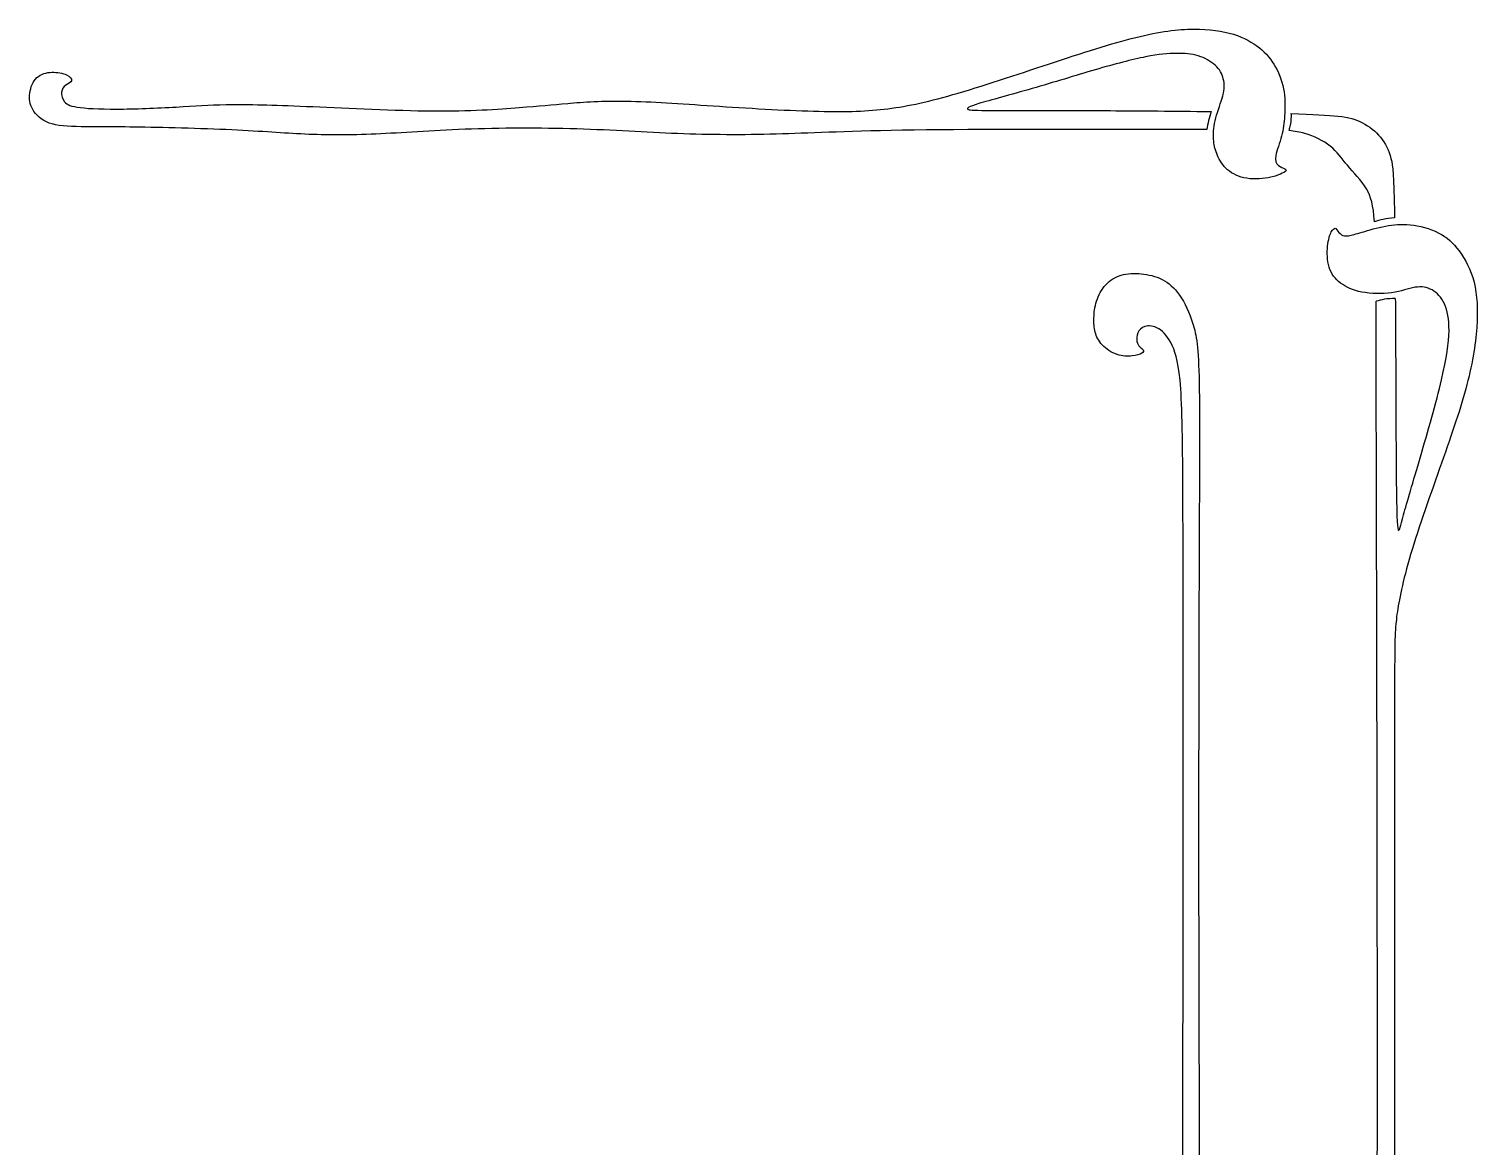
# Model space of a CAD drawing. Header units: centimetres. Extents: x -27.5 to 25.2, y -4.3 to 33.6.
# Drawn here: x 13.86 to 24.85, y 25.17 to 33.64 of the extents above; entities that cross this region are included whole.
import ezdxf

# ---------------------------------------------------------------- set-up
doc = ezdxf.new("R2010")
doc.units = ezdxf.units.CM
doc.header["$MEASUREMENT"] = 0
doc.layers.add('Layer 1', color=7, linetype='Continuous')

msp = doc.modelspace()

# ---------------------------------------------------------------- linework, layer by layer
at = {"layer": 'Layer 1'}
for points, knots in [([(22.791, 32.879), (22.658, 32.879), (22.495, 32.879), (22.294, 32.879), (22.294, 32.879), (21.797, 32.88), (21.064, 32.882), (20.571, 32.875), (20.571, 32.875), (20.078, 32.868), (19.825, 32.853), (19.573, 32.846), (19.573, 32.846), (19.321, 32.838), (19.069, 32.838), (18.824, 32.847), (18.824, 32.847), (18.579, 32.855), (18.34, 32.873), (18.066, 32.882), (18.066, 32.882), (17.791, 32.891), (17.481, 32.892), (17.216, 32.883), (17.216, 32.883), (16.95, 32.875), (16.73, 32.856), (16.529, 32.847), (16.529, 32.847), (16.328, 32.837), (16.147, 32.836), (15.982, 32.843), (15.982, 32.843), (15.817, 32.849), (15.667, 32.863), (15.442, 32.875), (15.442, 32.875), (15.216, 32.886), (14.915, 32.894), (14.701, 32.897), (14.701, 32.897), (14.486, 32.901), (14.359, 32.9), (14.256, 32.901), (14.256, 32.901), (14.153, 32.903), (14.074, 32.907), (14.014, 32.929), (14.014, 32.929), (13.954, 32.951), (13.912, 32.992), (13.889, 33.032), (13.889, 33.032), (13.866, 33.073), (13.861, 33.113), (13.867, 33.156), (13.867, 33.156), (13.873, 33.199), (13.89, 33.245), (13.92, 33.273), (13.92, 33.273), (13.95, 33.301), (13.992, 33.312), (14.034, 33.314), (14.034, 33.314), (14.076, 33.315), (14.117, 33.307), (14.145, 33.294), (14.145, 33.294), (14.173, 33.281), (14.187, 33.263), (14.183, 33.25), (14.183, 33.25), (14.179, 33.236), (14.157, 33.228), (14.14, 33.216), (14.14, 33.216), (14.123, 33.203), (14.11, 33.186), (14.108, 33.163), (14.108, 33.163), (14.105, 33.139), (14.112, 33.11), (14.131, 33.089), (14.131, 33.089), (14.15, 33.068), (14.18, 33.054), (14.251, 33.046), (14.251, 33.046), (14.323, 33.037), (14.435, 33.033), (14.577, 33.035), (14.577, 33.035), (14.72, 33.037), (14.893, 33.045), (15.029, 33.053), (15.029, 33.053), (15.165, 33.061), (15.264, 33.068), (15.409, 33.069), (15.409, 33.069), (15.553, 33.07), (15.743, 33.065), (16.014, 33.053), (16.014, 33.053), (16.284, 33.041), (16.635, 33.023), (16.919, 33.021), (16.919, 33.021), (17.203, 33.019), (17.42, 33.033), (17.576, 33.046), (17.576, 33.046), (17.732, 33.058), (17.826, 33.068), (17.945, 33.078), (17.945, 33.078), (18.064, 33.088), (18.209, 33.098), (18.392, 33.095), (18.392, 33.095), (18.575, 33.092), (18.796, 33.076), (19.049, 33.059), (19.049, 33.059), (19.303, 33.042), (19.588, 33.025), (19.809, 33.019), (19.809, 33.019), (20.031, 33.012), (20.188, 33.016), (20.344, 33.034), (20.344, 33.034), (20.5, 33.052), (20.653, 33.083), (20.866, 33.144), (20.866, 33.144), (21.078, 33.205), (21.349, 33.296), (21.597, 33.378), (21.597, 33.378), (21.845, 33.46), (22.071, 33.533), (22.252, 33.578), (22.252, 33.578), (22.434, 33.623), (22.571, 33.64), (22.69, 33.641), (22.69, 33.641), (22.81, 33.642), (22.911, 33.627), (22.993, 33.602), (22.993, 33.602), (23.075, 33.576), (23.137, 33.541), (23.189, 33.499), (23.189, 33.499), (23.24, 33.458), (23.281, 33.41), (23.312, 33.353), (23.312, 33.353), (23.344, 33.296), (23.366, 33.229), (23.376, 33.165), (23.376, 33.165), (23.386, 33.1), (23.384, 33.037), (23.38, 32.983), (23.38, 32.983), (23.377, 32.928), (23.372, 32.882), (23.358, 32.83), (23.358, 32.83), (23.344, 32.779), (23.32, 32.722), (23.314, 32.683), (23.314, 32.683), (23.307, 32.643), (23.317, 32.621), (23.333, 32.607), (23.333, 32.607), (23.349, 32.594), (23.37, 32.589), (23.382, 32.582), (23.382, 32.582), (23.395, 32.575), (23.399, 32.567), (23.374, 32.553), (23.374, 32.553), (23.349, 32.539), (23.294, 32.519), (23.233, 32.51), (23.233, 32.51), (23.173, 32.501), (23.106, 32.503), (23.051, 32.519), (23.051, 32.519), (22.997, 32.535), (22.954, 32.565), (22.923, 32.6), (22.923, 32.6), (22.893, 32.635), (22.873, 32.674), (22.861, 32.711), (22.861, 32.711), (22.848, 32.747), (22.842, 32.781), (22.841, 32.822), (22.841, 32.822), (22.84, 32.862), (22.844, 32.911), (22.859, 32.967), (22.859, 32.967), (22.873, 33.022), (22.899, 33.085), (22.912, 33.136), (22.912, 33.136), (22.925, 33.187), (22.926, 33.226), (22.916, 33.264), (22.916, 33.264), (22.907, 33.301), (22.887, 33.337), (22.854, 33.367), (22.854, 33.367), (22.821, 33.397), (22.775, 33.423), (22.726, 33.438), (22.726, 33.438), (22.676, 33.453), (22.623, 33.458), (22.561, 33.457), (22.561, 33.457), (22.498, 33.457), (22.428, 33.451), (22.327, 33.431), (22.327, 33.431), (22.225, 33.41), (22.094, 33.376), (21.945, 33.333), (21.945, 33.333), (21.796, 33.289), (21.629, 33.237), (21.466, 33.19), (21.466, 33.19), (21.303, 33.143), (21.145, 33.101), (21.062, 33.076), (21.062, 33.076), (20.98, 33.051), (20.974, 33.041), (20.977, 33.035), (20.977, 33.035), (20.981, 33.029), (20.994, 33.026), (21.085, 33.025), (21.085, 33.025), (21.176, 33.023), (21.345, 33.023), (21.496, 33.023), (21.496, 33.023), (21.646, 33.023), (21.779, 33.023), (21.981, 33.023), (21.981, 33.023), (22.183, 33.022), (22.455, 33.021), (22.716, 33.017), (22.716, 33.017), (22.752, 33.017), (22.788, 33.016), (22.823, 33.015)], [0, 0, 0, 0, 0.014493, 0.014493, 0.014493, 0.014493, 0.028986, 0.028986, 0.028986, 0.028986, 0.043478, 0.043478, 0.043478, 0.043478, 0.057971, 0.057971, 0.057971, 0.057971, 0.072464, 0.072464, 0.072464, 0.072464, 0.086957, 0.086957, 0.086957, 0.086957, 0.101449, 0.101449, 0.101449, 0.101449, 0.115942, 0.115942, 0.115942, 0.115942, 0.130435, 0.130435, 0.130435, 0.130435, 0.144928, 0.144928, 0.144928, 0.144928, 0.15942, 0.15942, 0.15942, 0.15942, 0.173913, 0.173913, 0.173913, 0.173913, 0.188406, 0.188406, 0.188406, 0.188406, 0.202899, 0.202899, 0.202899, 0.202899, 0.217391, 0.217391, 0.217391, 0.217391, 0.231884, 0.231884, 0.231884, 0.231884, 0.246377, 0.246377, 0.246377, 0.246377, 0.26087, 0.26087, 0.26087, 0.26087, 0.275362, 0.275362, 0.275362, 0.275362, 0.289855, 0.289855, 0.289855, 0.289855, 0.304348, 0.304348, 0.304348, 0.304348, 0.318841, 0.318841, 0.318841, 0.318841, 0.333333, 0.333333, 0.333333, 0.333333, 0.347826, 0.347826, 0.347826, 0.347826, 0.362319, 0.362319, 0.362319, 0.362319, 0.376812, 0.376812, 0.376812, 0.376812, 0.391304, 0.391304, 0.391304, 0.391304, 0.405797, 0.405797, 0.405797, 0.405797, 0.42029, 0.42029, 0.42029, 0.42029, 0.434783, 0.434783, 0.434783, 0.434783, 0.449275, 0.449275, 0.449275, 0.449275, 0.463768, 0.463768, 0.463768, 0.463768, 0.478261, 0.478261, 0.478261, 0.478261, 0.492754, 0.492754, 0.492754, 0.492754, 0.507246, 0.507246, 0.507246, 0.507246, 0.521739, 0.521739, 0.521739, 0.521739, 0.536232, 0.536232, 0.536232, 0.536232, 0.550725, 0.550725, 0.550725, 0.550725, 0.565217, 0.565217, 0.565217, 0.565217, 0.57971, 0.57971, 0.57971, 0.57971, 0.594203, 0.594203, 0.594203, 0.594203, 0.608696, 0.608696, 0.608696, 0.608696, 0.623188, 0.623188, 0.623188, 0.623188, 0.637681, 0.637681, 0.637681, 0.637681, 0.652174, 0.652174, 0.652174, 0.652174, 0.666667, 0.666667, 0.666667, 0.666667, 0.681159, 0.681159, 0.681159, 0.681159, 0.695652, 0.695652, 0.695652, 0.695652, 0.710145, 0.710145, 0.710145, 0.710145, 0.724638, 0.724638, 0.724638, 0.724638, 0.73913, 0.73913, 0.73913, 0.73913, 0.753623, 0.753623, 0.753623, 0.753623, 0.768116, 0.768116, 0.768116, 0.768116, 0.782609, 0.782609, 0.782609, 0.782609, 0.797101, 0.797101, 0.797101, 0.797101, 0.811594, 0.811594, 0.811594, 0.811594, 0.826087, 0.826087, 0.826087, 0.826087, 0.84058, 0.84058, 0.84058, 0.84058, 0.855072, 0.855072, 0.855072, 0.855072, 0.869565, 0.869565, 0.869565, 0.869565, 0.884058, 0.884058, 0.884058, 0.884058, 0.898551, 0.898551, 0.898551, 0.898551, 0.913043, 0.913043, 0.913043, 0.913043, 0.927536, 0.927536, 0.927536, 0.927536, 0.942029, 0.942029, 0.942029, 0.942029, 0.956522, 0.956522, 0.956522, 0.956522, 0.971014, 0.971014, 0.971014, 0.971014, 1, 1, 1, 1]), ([(22.823, 33.015), (22.816, 32.993), (22.809, 32.97), (22.804, 32.947), (22.804, 32.947), (22.799, 32.925), (22.795, 32.902), (22.791, 32.879)], [0, 0, 0, 0, 0.333333, 0.333333, 0.333333, 0.333333, 1, 1, 1, 1]), ([(23.429, 33), (23.429, 32.984), (23.43, 32.968), (23.428, 32.951), (23.428, 32.951), (23.427, 32.934), (23.423, 32.915), (23.42, 32.902), (23.42, 32.902), (23.417, 32.888), (23.415, 32.879), (23.412, 32.871)], [0, 0, 0, 0, 0.25, 0.25, 0.25, 0.25, 0.5, 0.5, 0.5, 0.5, 1, 1, 1, 1]), ([(23.429, 33), (23.598, 32.995), (23.706, 32.99), (23.785, 32.981), (23.785, 32.981), (23.868, 32.972), (23.921, 32.957), (23.971, 32.93), (23.971, 32.93), (24.022, 32.904), (24.071, 32.867), (24.108, 32.821), (24.108, 32.821), (24.145, 32.776), (24.172, 32.722), (24.187, 32.661), (24.187, 32.661), (24.203, 32.601), (24.208, 32.533), (24.213, 32.256), (24.213, 32.256), (24.213, 32.241), (24.213, 32.225), (24.213, 32.209)], [0, 0, 0, 0, 0.142857, 0.142857, 0.142857, 0.142857, 0.285714, 0.285714, 0.285714, 0.285714, 0.428571, 0.428571, 0.428571, 0.428571, 0.571429, 0.571429, 0.571429, 0.571429, 0.714286, 0.714286, 0.714286, 0.714286, 1, 1, 1, 1]), ([(24.062, 32.18), (24.053, 32.307), (24.035, 32.371), (24.001, 32.429), (24.001, 32.429), (23.962, 32.494), (23.903, 32.554), (23.857, 32.608), (23.857, 32.608), (23.811, 32.662), (23.778, 32.711), (23.727, 32.753), (23.727, 32.753), (23.675, 32.795), (23.604, 32.83), (23.533, 32.85), (23.533, 32.85), (23.497, 32.86), (23.46, 32.867), (23.412, 32.871)], [0, 0, 0, 0, 0.166667, 0.166667, 0.166667, 0.166667, 0.333333, 0.333333, 0.333333, 0.333333, 0.5, 0.5, 0.5, 0.5, 0.666667, 0.666667, 0.666667, 0.666667, 1, 1, 1, 1]), ([(24.213, 32.209), (24.183, 32.206), (24.153, 32.203), (24.128, 32.198), (24.128, 32.198), (24.103, 32.193), (24.082, 32.187), (24.062, 32.18)], [0, 0, 0, 0, 0.333333, 0.333333, 0.333333, 0.333333, 1, 1, 1, 1]), ([(24.22, 31.598), (24.221, 31.423), (24.222, 31.24), (24.223, 31.067), (24.223, 31.067), (24.225, 30.638), (24.225, 30.267), (24.229, 30.068), (24.229, 30.068), (24.232, 29.868), (24.239, 29.84), (24.245, 29.839), (24.245, 29.839), (24.252, 29.839), (24.257, 29.866), (24.282, 29.958), (24.282, 29.958), (24.308, 30.05), (24.355, 30.207), (24.41, 30.397), (24.41, 30.397), (24.466, 30.588), (24.531, 30.812), (24.57, 30.981), (24.57, 30.981), (24.61, 31.15), (24.626, 31.263), (24.627, 31.353), (24.627, 31.353), (24.628, 31.442), (24.614, 31.508), (24.592, 31.558), (24.592, 31.558), (24.569, 31.608), (24.537, 31.642), (24.499, 31.663), (24.499, 31.663), (24.462, 31.684), (24.419, 31.691), (24.37, 31.683), (24.37, 31.683), (24.32, 31.675), (24.264, 31.651), (24.192, 31.641), (24.192, 31.641), (24.121, 31.631), (24.035, 31.634), (23.966, 31.647), (23.966, 31.647), (23.898, 31.66), (23.846, 31.684), (23.805, 31.715), (23.805, 31.715), (23.764, 31.746), (23.734, 31.786), (23.718, 31.836), (23.718, 31.836), (23.703, 31.886), (23.702, 31.947), (23.707, 31.996), (23.707, 31.996), (23.712, 32.045), (23.723, 32.082), (23.734, 32.103), (23.734, 32.103), (23.746, 32.124), (23.758, 32.13), (23.764, 32.131), (23.764, 32.131), (23.77, 32.132), (23.77, 32.129), (23.777, 32.118), (23.777, 32.118), (23.783, 32.108), (23.797, 32.091), (23.811, 32.082), (23.811, 32.082), (23.826, 32.072), (23.842, 32.07), (23.866, 32.074), (23.866, 32.074), (23.89, 32.078), (23.921, 32.088), (23.969, 32.102), (23.969, 32.102), (24.018, 32.116), (24.084, 32.135), (24.145, 32.147), (24.145, 32.147), (24.207, 32.159), (24.265, 32.165), (24.333, 32.157), (24.333, 32.157), (24.402, 32.15), (24.482, 32.129), (24.546, 32.096), (24.546, 32.096), (24.61, 32.064), (24.659, 32.02), (24.704, 31.959), (24.704, 31.959), (24.75, 31.897), (24.792, 31.817), (24.817, 31.721), (24.817, 31.721), (24.841, 31.625), (24.847, 31.513), (24.837, 31.379), (24.837, 31.379), (24.828, 31.245), (24.802, 31.089), (24.754, 30.912), (24.754, 30.912), (24.706, 30.735), (24.636, 30.537), (24.555, 30.308), (24.555, 30.308), (24.474, 30.078), (24.383, 29.817), (24.325, 29.619), (24.325, 29.619), (24.268, 29.421), (24.243, 29.286), (24.23, 29.184), (24.23, 29.184), (24.217, 29.082), (24.215, 29.013), (24.214, 28.615), (24.214, 28.615), (24.213, 28.217), (24.213, 27.49), (24.214, 26.652), (24.214, 26.652), (24.214, 25.814), (24.215, 24.865), (24.216, 24.091), (24.216, 24.091), (24.216, 23.317), (24.216, 22.718), (24.216, 22.404), (24.216, 22.404), (24.216, 22.089), (24.216, 22.057), (24.196, 22.007), (24.196, 22.007), (24.177, 21.956), (24.137, 21.886), (24.065, 21.812), (24.065, 21.812), (23.993, 21.738), (23.888, 21.659), (23.804, 21.588), (23.804, 21.588), (23.721, 21.517), (23.659, 21.455), (23.618, 21.394), (23.618, 21.394), (23.576, 21.333), (23.555, 21.275), (23.546, 21.222), (23.546, 21.222), (23.537, 21.169), (23.54, 21.121), (23.547, 21.082), (23.547, 21.082), (23.555, 21.042), (23.567, 21.011), (23.588, 20.986), (23.588, 20.986), (23.61, 20.961), (23.64, 20.943), (23.673, 20.921), (23.673, 20.921), (23.707, 20.899), (23.743, 20.872), (23.768, 20.843), (23.768, 20.843), (23.794, 20.813), (23.808, 20.779), (23.813, 20.745), (23.813, 20.745), (23.819, 20.711), (23.816, 20.675), (23.804, 20.645), (23.804, 20.645), (23.793, 20.615), (23.772, 20.589), (23.748, 20.573), (23.748, 20.573), (23.724, 20.557), (23.695, 20.55), (23.679, 20.548), (23.679, 20.548), (23.663, 20.546), (23.659, 20.549), (23.66, 20.555), (23.66, 20.555), (23.661, 20.56), (23.667, 20.568), (23.67, 20.58), (23.67, 20.58), (23.672, 20.591), (23.671, 20.607), (23.665, 20.621), (23.665, 20.621), (23.659, 20.635), (23.648, 20.648), (23.625, 20.663), (23.625, 20.663), (23.601, 20.678), (23.566, 20.696), (23.537, 20.716), (23.537, 20.716), (23.508, 20.737), (23.486, 20.761), (23.471, 20.788), (23.471, 20.788), (23.455, 20.814), (23.446, 20.842), (23.439, 20.864), (23.439, 20.864), (23.432, 20.886), (23.427, 20.901), (23.42, 20.907), (23.42, 20.907), (23.413, 20.914), (23.405, 20.912), (23.399, 20.903), (23.399, 20.903), (23.392, 20.894), (23.387, 20.878), (23.38, 20.856), (23.38, 20.856), (23.372, 20.834), (23.362, 20.807), (23.347, 20.783), (23.347, 20.783), (23.332, 20.759), (23.311, 20.739), (23.287, 20.721), (23.287, 20.721), (23.262, 20.704), (23.232, 20.688), (23.209, 20.674), (23.209, 20.674), (23.186, 20.659), (23.169, 20.645), (23.161, 20.629), (23.161, 20.629), (23.153, 20.614), (23.154, 20.596), (23.152, 20.585), (23.152, 20.585), (23.151, 20.573), (23.147, 20.567), (23.13, 20.571), (23.13, 20.571), (23.114, 20.575), (23.086, 20.589), (23.061, 20.606), (23.061, 20.606), (23.036, 20.623), (23.015, 20.642), (23.004, 20.663), (23.004, 20.663), (22.994, 20.684), (22.994, 20.708), (22.996, 20.733), (22.996, 20.733), (22.999, 20.758), (23.004, 20.786), (23.018, 20.811), (23.018, 20.811), (23.031, 20.837), (23.054, 20.861), (23.081, 20.884), (23.081, 20.884), (23.109, 20.906), (23.142, 20.926), (23.173, 20.951), (23.173, 20.951), (23.204, 20.976), (23.232, 21.005), (23.251, 21.033), (23.251, 21.033), (23.269, 21.062), (23.277, 21.089), (23.282, 21.119), (23.282, 21.119), (23.287, 21.149), (23.289, 21.183), (23.287, 21.221), (23.287, 21.221), (23.284, 21.26), (23.277, 21.303), (23.266, 21.344), (23.266, 21.344), (23.255, 21.384), (23.24, 21.421), (23.219, 21.46), (23.219, 21.46), (23.2, 21.497), (23.176, 21.534), (23.109, 21.625)], [0, 0, 0, 0, 0.012987, 0.012987, 0.012987, 0.012987, 0.025974, 0.025974, 0.025974, 0.025974, 0.038961, 0.038961, 0.038961, 0.038961, 0.051948, 0.051948, 0.051948, 0.051948, 0.064935, 0.064935, 0.064935, 0.064935, 0.077922, 0.077922, 0.077922, 0.077922, 0.090909, 0.090909, 0.090909, 0.090909, 0.103896, 0.103896, 0.103896, 0.103896, 0.116883, 0.116883, 0.116883, 0.116883, 0.12987, 0.12987, 0.12987, 0.12987, 0.142857, 0.142857, 0.142857, 0.142857, 0.155844, 0.155844, 0.155844, 0.155844, 0.168831, 0.168831, 0.168831, 0.168831, 0.181818, 0.181818, 0.181818, 0.181818, 0.194805, 0.194805, 0.194805, 0.194805, 0.207792, 0.207792, 0.207792, 0.207792, 0.220779, 0.220779, 0.220779, 0.220779, 0.233766, 0.233766, 0.233766, 0.233766, 0.246753, 0.246753, 0.246753, 0.246753, 0.25974, 0.25974, 0.25974, 0.25974, 0.272727, 0.272727, 0.272727, 0.272727, 0.285714, 0.285714, 0.285714, 0.285714, 0.298701, 0.298701, 0.298701, 0.298701, 0.311688, 0.311688, 0.311688, 0.311688, 0.324675, 0.324675, 0.324675, 0.324675, 0.337662, 0.337662, 0.337662, 0.337662, 0.350649, 0.350649, 0.350649, 0.350649, 0.363636, 0.363636, 0.363636, 0.363636, 0.376623, 0.376623, 0.376623, 0.376623, 0.38961, 0.38961, 0.38961, 0.38961, 0.402597, 0.402597, 0.402597, 0.402597, 0.415584, 0.415584, 0.415584, 0.415584, 0.428571, 0.428571, 0.428571, 0.428571, 0.441558, 0.441558, 0.441558, 0.441558, 0.454545, 0.454545, 0.454545, 0.454545, 0.467532, 0.467532, 0.467532, 0.467532, 0.480519, 0.480519, 0.480519, 0.480519, 0.493506, 0.493506, 0.493506, 0.493506, 0.506494, 0.506494, 0.506494, 0.506494, 0.519481, 0.519481, 0.519481, 0.519481, 0.532468, 0.532468, 0.532468, 0.532468, 0.545455, 0.545455, 0.545455, 0.545455, 0.558442, 0.558442, 0.558442, 0.558442, 0.571429, 0.571429, 0.571429, 0.571429, 0.584416, 0.584416, 0.584416, 0.584416, 0.597403, 0.597403, 0.597403, 0.597403, 0.61039, 0.61039, 0.61039, 0.61039, 0.623377, 0.623377, 0.623377, 0.623377, 0.636364, 0.636364, 0.636364, 0.636364, 0.649351, 0.649351, 0.649351, 0.649351, 0.662338, 0.662338, 0.662338, 0.662338, 0.675325, 0.675325, 0.675325, 0.675325, 0.688312, 0.688312, 0.688312, 0.688312, 0.701299, 0.701299, 0.701299, 0.701299, 0.714286, 0.714286, 0.714286, 0.714286, 0.727273, 0.727273, 0.727273, 0.727273, 0.74026, 0.74026, 0.74026, 0.74026, 0.753247, 0.753247, 0.753247, 0.753247, 0.766234, 0.766234, 0.766234, 0.766234, 0.779221, 0.779221, 0.779221, 0.779221, 0.792208, 0.792208, 0.792208, 0.792208, 0.805195, 0.805195, 0.805195, 0.805195, 0.818182, 0.818182, 0.818182, 0.818182, 0.831169, 0.831169, 0.831169, 0.831169, 0.844156, 0.844156, 0.844156, 0.844156, 0.857143, 0.857143, 0.857143, 0.857143, 0.87013, 0.87013, 0.87013, 0.87013, 0.883117, 0.883117, 0.883117, 0.883117, 0.896104, 0.896104, 0.896104, 0.896104, 0.909091, 0.909091, 0.909091, 0.909091, 0.922078, 0.922078, 0.922078, 0.922078, 0.935065, 0.935065, 0.935065, 0.935065, 0.948052, 0.948052, 0.948052, 0.948052, 0.961039, 0.961039, 0.961039, 0.961039, 0.974026, 0.974026, 0.974026, 0.974026, 1, 1, 1, 1]), ([(22.819, 22.009), (22.736, 22.117), (22.694, 22.172), (22.667, 22.215), (22.667, 22.215), (22.64, 22.259), (22.629, 22.291), (22.623, 22.335), (22.623, 22.335), (22.617, 22.379), (22.616, 22.434), (22.615, 22.498), (22.615, 22.498), (22.615, 22.561), (22.615, 22.632), (22.614, 23.084), (22.614, 23.084), (22.613, 23.536), (22.611, 24.37), (22.61, 25.279), (22.61, 25.279), (22.61, 26.187), (22.611, 27.17), (22.611, 27.996), (22.611, 27.996), (22.612, 28.822), (22.612, 29.491), (22.61, 29.968), (22.61, 29.968), (22.609, 30.445), (22.606, 30.73), (22.593, 30.914), (22.593, 30.914), (22.58, 31.097), (22.558, 31.179), (22.529, 31.241), (22.529, 31.241), (22.5, 31.304), (22.463, 31.346), (22.426, 31.369), (22.426, 31.369), (22.388, 31.392), (22.35, 31.395), (22.322, 31.386), (22.322, 31.386), (22.294, 31.378), (22.277, 31.359), (22.268, 31.337), (22.268, 31.337), (22.259, 31.316), (22.258, 31.291), (22.261, 31.273), (22.261, 31.273), (22.265, 31.254), (22.273, 31.241), (22.283, 31.231), (22.283, 31.231), (22.292, 31.222), (22.303, 31.216), (22.308, 31.208), (22.308, 31.208), (22.313, 31.2), (22.312, 31.191), (22.298, 31.183), (22.298, 31.183), (22.284, 31.174), (22.257, 31.166), (22.224, 31.163), (22.224, 31.163), (22.19, 31.159), (22.151, 31.16), (22.11, 31.174), (22.11, 31.174), (22.069, 31.188), (22.026, 31.216), (21.998, 31.246), (21.998, 31.246), (21.969, 31.276), (21.954, 31.31), (21.945, 31.344), (21.945, 31.344), (21.936, 31.377), (21.934, 31.412), (21.935, 31.451), (21.935, 31.451), (21.936, 31.49), (21.94, 31.533), (21.955, 31.578), (21.955, 31.578), (21.969, 31.622), (21.993, 31.668), (22.025, 31.702), (22.025, 31.702), (22.057, 31.737), (22.096, 31.762), (22.142, 31.775), (22.142, 31.775), (22.188, 31.788), (22.241, 31.79), (22.294, 31.785), (22.294, 31.785), (22.348, 31.78), (22.402, 31.768), (22.452, 31.743), (22.452, 31.743), (22.501, 31.718), (22.544, 31.681), (22.584, 31.624), (22.584, 31.624), (22.624, 31.566), (22.66, 31.49), (22.686, 31.406), (22.686, 31.406), (22.712, 31.322), (22.727, 31.231), (22.733, 30.958), (22.733, 30.958), (22.738, 30.686), (22.734, 30.232), (22.732, 29.488), (22.732, 29.488), (22.729, 28.745), (22.728, 27.712), (22.729, 26.878), (22.729, 26.878), (22.73, 26.044), (22.733, 25.409), (22.735, 24.846), (22.735, 24.846), (22.737, 24.282), (22.738, 23.791), (22.737, 23.442), (22.737, 23.442), (22.736, 23.093), (22.733, 22.885), (22.736, 22.745), (22.736, 22.745), (22.738, 22.604), (22.746, 22.53), (22.759, 22.467), (22.759, 22.467), (22.772, 22.404), (22.791, 22.352), (22.823, 22.295), (22.823, 22.295), (22.851, 22.244), (22.891, 22.19), (22.951, 22.109)], [0, 0, 0, 0, 0.026316, 0.026316, 0.026316, 0.026316, 0.052632, 0.052632, 0.052632, 0.052632, 0.078947, 0.078947, 0.078947, 0.078947, 0.105263, 0.105263, 0.105263, 0.105263, 0.131579, 0.131579, 0.131579, 0.131579, 0.157895, 0.157895, 0.157895, 0.157895, 0.184211, 0.184211, 0.184211, 0.184211, 0.210526, 0.210526, 0.210526, 0.210526, 0.236842, 0.236842, 0.236842, 0.236842, 0.263158, 0.263158, 0.263158, 0.263158, 0.289474, 0.289474, 0.289474, 0.289474, 0.315789, 0.315789, 0.315789, 0.315789, 0.342105, 0.342105, 0.342105, 0.342105, 0.368421, 0.368421, 0.368421, 0.368421, 0.394737, 0.394737, 0.394737, 0.394737, 0.421053, 0.421053, 0.421053, 0.421053, 0.447368, 0.447368, 0.447368, 0.447368, 0.473684, 0.473684, 0.473684, 0.473684, 0.5, 0.5, 0.5, 0.5, 0.526316, 0.526316, 0.526316, 0.526316, 0.552632, 0.552632, 0.552632, 0.552632, 0.578947, 0.578947, 0.578947, 0.578947, 0.605263, 0.605263, 0.605263, 0.605263, 0.631579, 0.631579, 0.631579, 0.631579, 0.657895, 0.657895, 0.657895, 0.657895, 0.684211, 0.684211, 0.684211, 0.684211, 0.710526, 0.710526, 0.710526, 0.710526, 0.736842, 0.736842, 0.736842, 0.736842, 0.763158, 0.763158, 0.763158, 0.763158, 0.789474, 0.789474, 0.789474, 0.789474, 0.815789, 0.815789, 0.815789, 0.815789, 0.842105, 0.842105, 0.842105, 0.842105, 0.868421, 0.868421, 0.868421, 0.868421, 0.894737, 0.894737, 0.894737, 0.894737, 0.921053, 0.921053, 0.921053, 0.921053, 0.947368, 0.947368, 0.947368, 0.947368, 1, 1, 1, 1]), ([(23.234, 21.723), (23.274, 21.665), (23.296, 21.632), (23.315, 21.598), (23.315, 21.598), (23.339, 21.557), (23.359, 21.515), (23.371, 21.493), (23.371, 21.493), (23.384, 21.47), (23.389, 21.466), (23.394, 21.468), (23.394, 21.468), (23.399, 21.471), (23.404, 21.48), (23.408, 21.498), (23.408, 21.498), (23.412, 21.515), (23.415, 21.542), (23.418, 21.579), (23.418, 21.579), (23.421, 21.617), (23.423, 21.665), (23.439, 21.711), (23.439, 21.711), (23.456, 21.757), (23.487, 21.801), (23.537, 21.853), (23.537, 21.853), (23.587, 21.905), (23.656, 21.965), (23.727, 22.024), (23.727, 22.024), (23.798, 22.083), (23.87, 22.139), (23.92, 22.188), (23.92, 22.188), (23.969, 22.237), (23.996, 22.279), (24.017, 22.329), (24.017, 22.329), (24.039, 22.38), (24.056, 22.439), (24.066, 22.507), (24.066, 22.507), (24.076, 22.574), (24.078, 22.649), (24.079, 22.761), (24.079, 22.761), (24.08, 22.873), (24.08, 23.023), (24.081, 23.531), (24.081, 23.531), (24.082, 24.04), (24.084, 24.907), (24.084, 25.883), (24.084, 25.883), (24.084, 26.858), (24.082, 27.942), (24.08, 28.894), (24.08, 28.894), (24.078, 29.846), (24.076, 30.666), (24.074, 31.198), (24.074, 31.198), (24.074, 31.345), (24.074, 31.469), (24.074, 31.577)], [0, 0, 0, 0, 0.055556, 0.055556, 0.055556, 0.055556, 0.111111, 0.111111, 0.111111, 0.111111, 0.166667, 0.166667, 0.166667, 0.166667, 0.222222, 0.222222, 0.222222, 0.222222, 0.277778, 0.277778, 0.277778, 0.277778, 0.333333, 0.333333, 0.333333, 0.333333, 0.388889, 0.388889, 0.388889, 0.388889, 0.444444, 0.444444, 0.444444, 0.444444, 0.5, 0.5, 0.5, 0.5, 0.555556, 0.555556, 0.555556, 0.555556, 0.611111, 0.611111, 0.611111, 0.611111, 0.666667, 0.666667, 0.666667, 0.666667, 0.722222, 0.722222, 0.722222, 0.722222, 0.777778, 0.777778, 0.777778, 0.777778, 0.833333, 0.833333, 0.833333, 0.833333, 0.888889, 0.888889, 0.888889, 0.888889, 1, 1, 1, 1]), ([(24.22, 31.598), (24.191, 31.597), (24.162, 31.596), (24.138, 31.592), (24.138, 31.592), (24.113, 31.589), (24.094, 31.583), (24.074, 31.577)], [0, 0, 0, 0, 0.333333, 0.333333, 0.333333, 0.333333, 1, 1, 1, 1])]:
    msp.add_open_spline(points, degree=3, knots=knots, dxfattribs=at)

doc.saveas('drawing.dxf')
